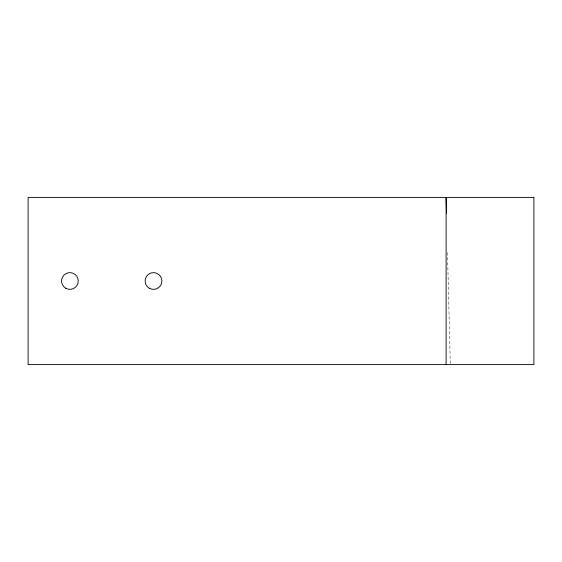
<?xml version="1.0" encoding="UTF-8"?>
<svg xmlns="http://www.w3.org/2000/svg" width="562" height="562" viewBox="0 0 562 562"><rect width="100%" height="100%" fill="white"/><g stroke="black" fill="none" stroke-linecap="round" stroke-linejoin="round"><path stroke-width="0.42" stroke-dasharray="2.81 2.11" d="M447.493 252.549L450.274 363.726"/><path stroke-width="0.84" d="M446.509 213.153L446.116 197.395L446.116 364.605M533.9 197.395L28.1 197.395L28.1 364.605L533.9 364.605L533.9 197.395M65.719 288.243A8.36 8.36 0 0 0 78.259 281A8.36 8.36 0 0 0 65.719 273.757A8.36 8.36 0 0 0 65.719 288.243M149.323 288.243A8.36 8.36 0 0 0 161.863 281A8.36 8.36 0 0 0 149.323 273.757A8.36 8.36 0 0 0 149.323 288.243"/></g></svg>
